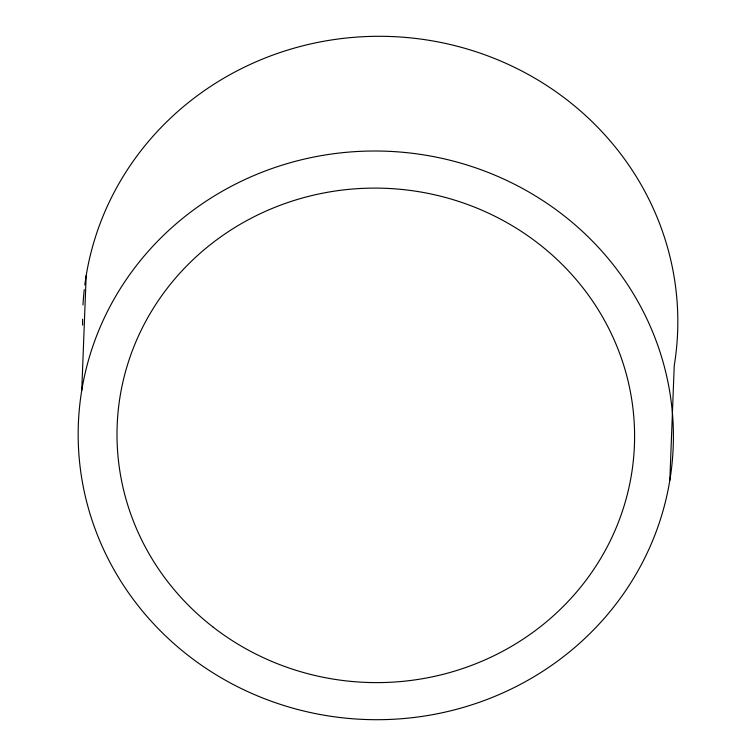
<?xml version="1.0" encoding="UTF-8"?>
<svg xmlns="http://www.w3.org/2000/svg" width="756" height="756" viewBox="0 0 756 756"><rect width="100%" height="100%" fill="white"/><g stroke="black" fill="none" stroke-linecap="round" stroke-linejoin="round"><path stroke-width="1.13" d="M81.761 390.37L86.175 275.656M669.825 480.344A297.637 284.322 2.2 0 0 268.663 169.713A297.637 284.322 2.2 0 0 188.896 656.019A297.637 284.322 2.2 0 0 669.825 480.344L674.239 365.63A297.637 284.322 2.2 0 0 421.404 39.17A297.637 284.322 2.2 0 0 84.814 284.946M82.64 325.156A297.637 284.322 2.2 0 1 82.584 319.221M82.98 304.97A297.637 284.322 2.2 0 1 84.247 289.624M213.277 627.234A258.817 247.24 2.2 0 0 631.477 474.475A258.817 247.24 2.2 0 0 282.64 204.366A258.817 247.24 2.2 0 0 213.277 627.234"/></g></svg>
